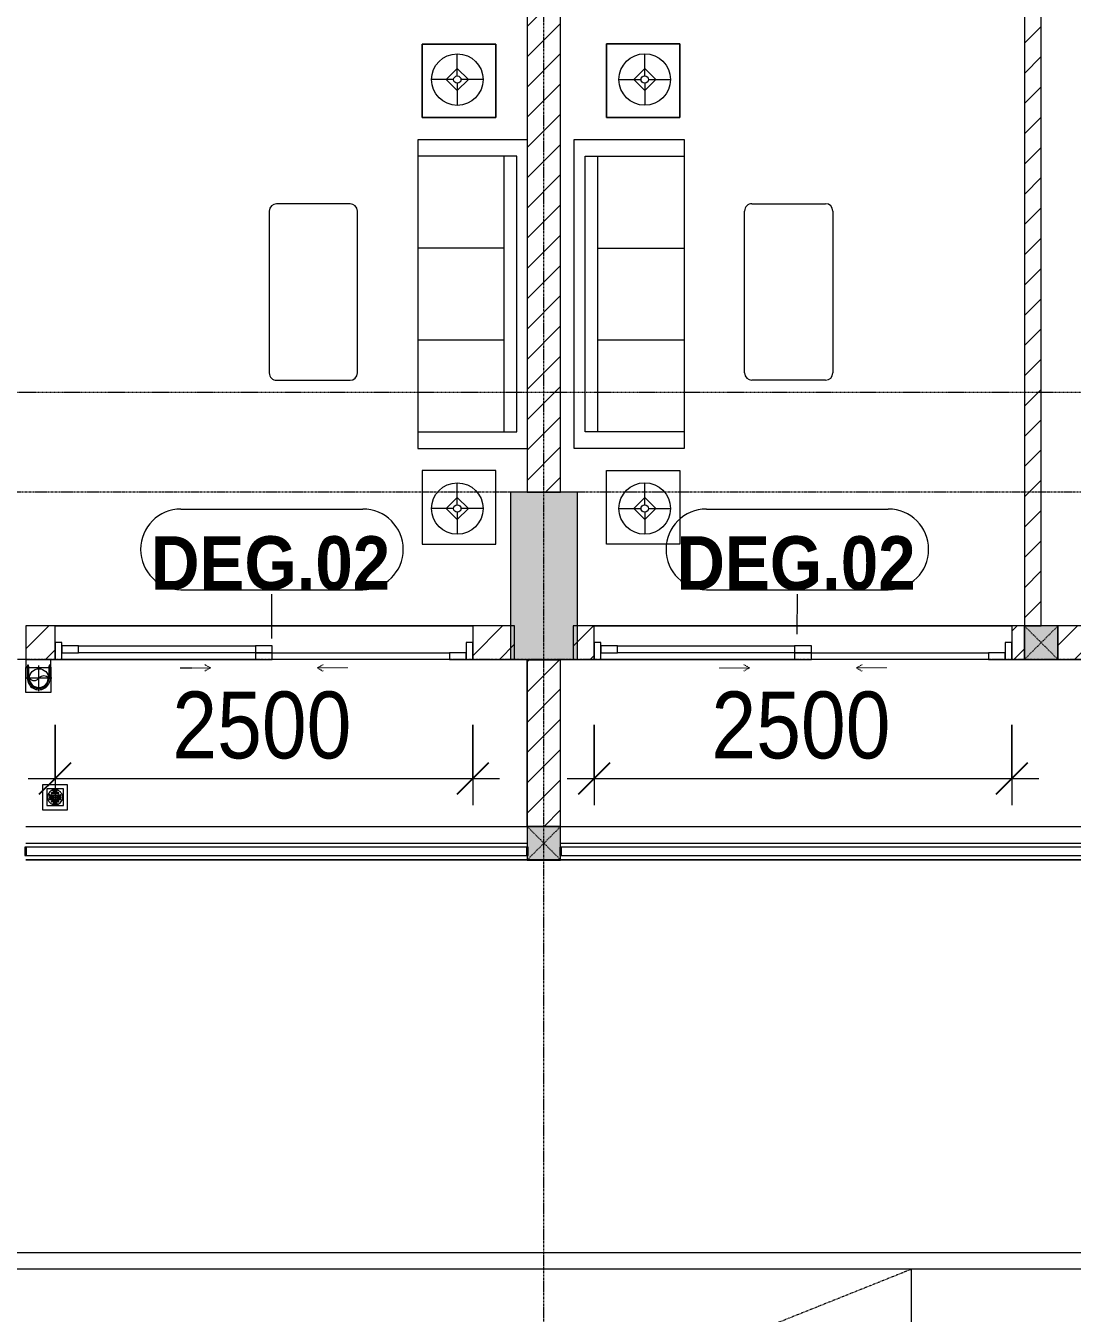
# Model space of a CAD drawing. Header units: millimetres. Extents: x 962 to 241049, y -15958 to 84407.
# Drawn here: x 129232 to 135492, y 20624 to 28328 of the extents above; entities that cross this region are included whole.
import ezdxf

# ---------------------------------------------------------------- set-up
doc = ezdxf.new("R2010")
doc.units = ezdxf.units.MM
for name, pattern in [('Dash', [6, 3, -3]), ('Dash Dot 3_16_', [7.9375, 4.7625, -1.5875, 0, -1.5875]), ('Grid Line', [22.225, 12.7, -3.175, 3.175, -3.175]), ('IMPORT-CENTER _3_', [10.16, 6.35, -1.27, 1.27, -1.27])]:
    doc.linetypes.add(name, pattern=pattern)
for name, color, linetype, lineweight in [('0-1', 7, 'Continuous', 5), ('A-ANNO-DIMS', 211, 'Continuous', 9), ('A-ANNO-DIMS-160', 211, 'Continuous', 9), ('A-DOOR', 31, 'Continuous', 9), ('A-DOOR-FRAM', 31, 'Continuous', 9), ('A-DOOR-HDLN', 31, 'Dash', 9), ('A-DOOR-IDEN', 31, 'Continuous', 9), ('A-FLOR-1', 250, 'Continuous', 9), ('A-FLOR-2', 9, 'Continuous', 9), ('A-FLOR-HRAL', 11, 'Continuous', 9), ('A-WALL', 113, 'Continuous', 9), ('A-WALL-1', 253, 'Continuous', 18), ('A-WALL-3', 113, 'Continuous', 18), ('A-WALL-PATT-1', 10, 'Continuous', 9), ('A-WALL-PATT-2', 111, 'Continuous', 9), ('C-PRKG', 70, 'Continuous', 9), ('C-PRKG-HDLN', 70, 'Dash', 9), ('G-ANNO-SYMB-1', 111, 'Dash Dot 3_16_', 18), ('G-IMPT', 8, 'Continuous', 9), ('G-IMPT-2', 8, 'IMPORT-CENTER _3_', 9), ('I-FURN', 30, 'Continuous', 9), ('I-FURN-1', 254, 'Continuous', 9), ('M-EQPM', 50, 'Continuous', 9), ('S-COLS', 52, 'Continuous', 9), ('S-COLS-1', 52, 'Continuous', 5), ('S-COLS-2', 7, 'Continuous', 18), ('S-COLS-6', 52, 'Continuous', 18), ('S-COLS-7', 52, 'Dash', 9), ('S-COLS-HDLN', 52, 'Dash', 9), ('S-GRID-1', 1, 'Grid Line', 9)]:
    doc.layers.add(name, color=color, linetype=linetype, lineweight=lineweight)
doc.styles.add('Arial_B_5', font='arialbd_0.ttf', dxfattribs={"width": 0.9, "height": 320})
doc.styles.add('UTM Avo', font='UTM Avo.ttf', dxfattribs={"width": 0.9, "height": 400})
doc.dimstyles.new('1_Dim_chi_tiet_2_5', dxfattribs={"dimscale": 304.8, "dimtxt": 399.720379, "dimasz": 0.629921, "dimexe": 0.524934, "dimexo": 0.0625, "dimgap": 0.052493, "dimtad": 1, "dimdec": 0, "dimrnd": 5, "dimzin": 0, "dimdsep": 46, "dimtxsty": 'UTM Avo', "dimblk1": 'OBLIQUE', "dimblk2": 'OBLIQUE', "dimsah": 1, "dimcen": 0.09, "dimdle": 0.524934, "dimazin": 0, "dimtfac": 1, "dimtdec": 4, "dimtix": 1, "dimtmove": 0, "dimatfit": 3, "dimfxl": 1.049869, "dimfxlon": 1, "dimtvp": 1, "dimtolj": 1, "dimtzin": 0, "dimarcsym": 2})
pattern_1 = [(45, (63179.03, 0), (-90.50967, 90.50967), [])]

# ---------------------------------------------------------------- blocks, each defined once
blk = doc.blocks.new('NCV_TKTC_KET CAU_rvt-1-TKCS_MB TẦNG 1')
at = {"layer": 'S-COLS-1'}
blk.add_hatch(color=256, dxfattribs=at).paths.add_polyline_path([(69352.6, 24536.9), (69352.6, 25536.9), (68952.6, 25536.9), (68952.6, 24536.9)])
at = {"layer": 'A-FLOR-1'}
for p, q in [((66052.6, 23336.9), (69052.6, 23336.9)), ((69252.6, 23336.9), (74427.6, 23336.9))]:
    blk.add_line(p, q, dxfattribs=at)
at = {"layer": 'S-COLS-2'}
for p, q in [((69352.6, 25536.9), (68952.6, 25536.9)), ((68952.6, 25536.9), (68952.6, 24536.9)), ((69352.6, 24536.9), (69352.6, 25536.9)), ((68952.6, 24536.9), (69352.6, 24536.9))]:
    blk.add_line(p, q, dxfattribs=at)
blk = doc.blocks.new('LOBBY_SOFA_1 - LOBBY_SOFA_1-V10-TKCS_MB TẦNG 1')
at = {"layer": 'I-FURN'}
for p, q in [((-2556, -4.9), (-2556, -660)), ((-2457, -66), (-2457, -660)), ((-807, -66), (-2457, -66)), ((-807, -660), (-807, -66)), ((-708, -660), (-708, -4.9)), ((-807, -143), (-2457, -143)), ((-1907, -143), (-1907, -660)), ((-1357, -143), (-1357, -660)), ((-3128.2, -193.5), (-2688.2, -193.5)), ((-3128.2, -633.5), (-3128.2, -193.5)), ((-2688.2, -193.5), (-2688.2, -633.5)), ((-575.9, -193.5), (-575.9, -633.5)), ((-135.9, -193.5), (-575.9, -193.5)), ((-135.9, -633.5), (-135.9, -193.5)), ((-2915.4, -269), (-2915.4, -401)), ((-348.6, -269), (-348.6, -401)), ((-2915.4, -357), (-2981.4, -423)), ((-2849.4, -423), (-2915.4, -357)), ((-414.6, -423), (-348.6, -357)), ((-348.6, -357), (-282.6, -423)), ((-2937.4, -423), (-3069.4, -423)), ((-2981.4, -423), (-2915.4, -489)), ((-2915.4, -489), (-2849.4, -423)), ((-2915.4, -445), (-2915.4, -577)), ((-2893.4, -423), (-2761.4, -423)), ((-370.6, -423), (-502.6, -423)), ((-348.6, -489), (-414.6, -423)), ((-282.6, -423), (-348.6, -489)), ((-348.6, -445), (-348.6, -577)), ((-326.6, -423), (-194.6, -423)), ((-2688.2, -633.5), (-3128.2, -633.5)), ((-2556, -660), (-708, -660)), ((-575.9, -633.5), (-135.9, -633.5)), ((-2172.3, -1064.5), (-2172.3, -1504.5)), ((-1160.3, -1020.5), (-2128.3, -1020.5)), ((-1116.3, -1504.5), (-1116.3, -1064.5)), ((-2128.3, -1548.5), (-1160.3, -1548.5))]:
    blk.add_line(p, q, dxfattribs=at)
for centre, radius in [((-2915.4, -423), 154), ((-348.6, -423), 154), ((-2915.4, -423), 22), ((-348.6, -423), 22)]:
    blk.add_circle(centre, radius, dxfattribs=at)
for centre, start, end in [((-2128.3, -1064.5), 90, 180), ((-1160.3, -1064.5), 0, 90), ((-2128.3, -1504.5), 180, 270), ((-1160.3, -1504.5), 270, 0)]:
    blk.add_arc(centre, 44, start, end, dxfattribs=at)
at = {"layer": 'I-FURN-1'}
for p, q in [((-2556, -4.9), (-2556, -660)), ((-708, -660), (-708, -4.9)), ((-2688.2, -193.5), (-3128.2, -193.5)), ((-3128.2, -193.5), (-3128.2, -633.5)), ((-2688.2, -633.5), (-2688.2, -193.5)), ((-135.9, -193.5), (-575.9, -193.5)), ((-575.9, -193.5), (-575.9, -633.5)), ((-135.9, -633.5), (-135.9, -193.5)), ((-3128.2, -633.5), (-2688.2, -633.5)), ((-2556, -660), (-708, -660)), ((-575.9, -633.5), (-135.9, -633.5)), ((-2172.3, -1064.5), (-2172.3, -1504.5)), ((-1160.3, -1020.5), (-2128.3, -1020.5)), ((-1116.3, -1504.5), (-1116.3, -1064.5)), ((-2128.3, -1548.5), (-1160.3, -1548.5))]:
    blk.add_line(p, q, dxfattribs=at)
for centre, start, end in [((-2128.3, -1064.5), 90, 180), ((-1160.3, -1064.5), 0, 90), ((-2128.3, -1504.5), 180, 270), ((-1160.3, -1504.5), 270, 0)]:
    blk.add_arc(centre, 44, start, end, dxfattribs=at)
blk = doc.blocks.new('LOBBY_SOFA_1 - LOBBY_SOFA_1-V22-TKCS_MB TẦNG 1')
at = {"layer": 'I-FURN'}
for p, q in [((-2128.3, 1548.5), (-1160.3, 1548.5)), ((-2172.3, 1064.5), (-2172.3, 1504.5)), ((-1116.3, 1504.5), (-1116.3, 1064.5)), ((-1160.3, 1020.5), (-2128.3, 1020.5)), ((-2688.2, 633.5), (-3128.2, 633.5)), ((-3128.2, 633.5), (-3128.2, 193.5)), ((-2688.2, 193.5), (-2688.2, 633.5)), ((-2556, 660), (-708, 660)), ((-2556, 0), (-2556, 660)), ((-2457, 66), (-2457, 660)), ((-1907, 143), (-1907, 660)), ((-1357, 143), (-1357, 660)), ((-807, 660), (-807, 66)), ((-708, 660), (-708, 0)), ((-575.9, 633.5), (-135.9, 633.5)), ((-575.9, 193.5), (-575.9, 633.5)), ((-135.9, 633.5), (-135.9, 193.5)), ((-2915.4, 445), (-2915.4, 577)), ((-348.6, 445), (-348.6, 577)), ((-2981.4, 423), (-2915.4, 489)), ((-2915.4, 489), (-2849.4, 423)), ((-348.6, 489), (-414.6, 423)), ((-282.6, 423), (-348.6, 489)), ((-2937.4, 423), (-3069.4, 423)), ((-2915.4, 357), (-2981.4, 423)), ((-2849.4, 423), (-2915.4, 357)), ((-2915.4, 269), (-2915.4, 401)), ((-2893.4, 423), (-2761.4, 423)), ((-370.6, 423), (-502.6, 423)), ((-414.6, 423), (-348.6, 357)), ((-348.6, 357), (-282.6, 423)), ((-348.6, 269), (-348.6, 401)), ((-326.6, 423), (-194.6, 423)), ((-3128.2, 193.5), (-2688.2, 193.5)), ((-135.9, 193.5), (-575.9, 193.5)), ((-807, 143), (-2457, 143)), ((-708, 0), (-2556, 0)), ((-807, 66), (-2457, 66))]:
    blk.add_line(p, q, dxfattribs=at)
for centre, radius in [((-2915.4, 423), 154), ((-348.6, 423), 154), ((-2915.4, 423), 22), ((-348.6, 423), 22)]:
    blk.add_circle(centre, radius, dxfattribs=at)
for centre, start, end in [((-2128.3, 1504.5), 90, 180), ((-1160.3, 1504.5), 0, 90), ((-2128.3, 1064.5), 180, 270), ((-1160.3, 1064.5), 270, 0)]:
    blk.add_arc(centre, 44, start, end, dxfattribs=at)
at = {"layer": 'I-FURN-1'}
for p, q in [((-2128.3, 1548.5), (-1160.3, 1548.5)), ((-2172.3, 1064.5), (-2172.3, 1504.5)), ((-1116.3, 1504.5), (-1116.3, 1064.5)), ((-1160.3, 1020.5), (-2128.3, 1020.5)), ((-3128.2, 633.5), (-2688.2, 633.5)), ((-3128.2, 193.5), (-3128.2, 633.5)), ((-2688.2, 633.5), (-2688.2, 193.5)), ((-2556, 660), (-708, 660)), ((-2556, 0), (-2556, 660)), ((-708, 660), (-708, 0)), ((-575.9, 633.5), (-135.9, 633.5)), ((-575.9, 193.5), (-575.9, 633.5)), ((-135.9, 633.5), (-135.9, 193.5)), ((-2688.2, 193.5), (-3128.2, 193.5)), ((-135.9, 193.5), (-575.9, 193.5)), ((-708, 0), (-2556, 0))]:
    blk.add_line(p, q, dxfattribs=at)
for centre, start, end in [((-2128.3, 1504.5), 90, 180), ((-1160.3, 1504.5), 0, 90), ((-2128.3, 1064.5), 180, 270), ((-1160.3, 1064.5), 270, 0)]:
    blk.add_arc(centre, 44, start, end, dxfattribs=at)
blk = doc.blocks.new('NCV_TKTC_TANG 1_rvt-1-TKCS_MB TẦNG 1')
at = {"layer": 'A-WALL-PATT-1'}
h = blk.add_hatch(dxfattribs=at)
h.set_pattern_fill('FP_1', color=256, style=0, pattern_type=2)
h.set_pattern_definition([(45, (0, 0), (-90.50967, 90.50967), [])])
h.paths.add_polyline_path([(72127.6, 24737.4), (72127.6, 28836.9), (72027.6, 28836.9), (72027.6, 24737.4)])
h.paths.add_polyline_path([(72027.6, 29036.9), (72127.6, 29036.9), (72127.6, 29536.9), (72027.6, 29536.9)])
at = {"layer": 'A-FLOR-2'}
for p, q in [((66227.6, 24736.9), (68727.6, 24736.9)), ((68727.6, 24736.9), (66227.6, 24736.9)), ((69452.6, 24736.9), (71952.6, 24736.9)), ((71952.6, 24736.9), (69452.6, 24736.9)), ((66267.6, 24536.9), (67427.6, 24536.9)), ((69052.6, 23536.9), (69052.6, 24536.9)), ((69252.6, 24536.9), (69252.6, 24532.4)), ((69492.6, 24536.9), (70652.6, 24536.9)), ((66052.6, 23536.9), (69052.6, 23536.9)), ((69252.6, 23536.9), (74427.1, 23536.9))]:
    blk.add_line(p, q, dxfattribs=at)
at = {"layer": 'A-WALL-1'}
for p, q in [((72027.6, 28836.9), (72027.6, 24737.4)), ((72127.6, 24737.4), (72127.6, 28836.9)), ((72027.6, 24737.4), (72127.6, 24737.4))]:
    blk.add_line(p, q, dxfattribs=at)
at = {"layer": 'I-FURN-1'}
for name, p, rotation in [('LOBBY_SOFA_1 - LOBBY_SOFA_1-V10-TKCS_MB TẦNG 1', (69057.5, 25090.4), 270.0000000000005), ('LOBBY_SOFA_1 - LOBBY_SOFA_1-V22-TKCS_MB TẦNG 1', (69332.6, 25090.9), 269.9999999999995)]:
    blk.add_blockref(name, p, dxfattribs=dict(at, rotation=rotation))
blk = doc.blocks.new('DEG_02-DEG_03 - DEG_02-2500x2400mm-CỬA ĐI 02 CÁNH TRƯỢT-625766-TKCS_MB TẦNG 1')
at = {"layer": 'A-DOOR'}
for p, q in [((-1110, 100), (-1210, 100)), ((-1210, 100), (-1210, 60)), ((-1110, 60), (-1110, 100)), ((-1110, 100), (-50, 100)), ((50, 100), (-50, 100)), ((-50, 100), (-50, 60)), ((50, 60), (50, 100)), ((-1210, 60), (-1110, 60)), ((-50, 60), (-1110, 60)), ((50, 60), (-50, 60)), ((-50, 60), (-50, 20)), ((-50, 60), (50, 60)), ((-50, 20), (50, 20)), ((50, 20), (50, 60)), ((50, 60), (1110, 60)), ((1110, 20), (50, 20)), ((1210, 60), (1110, 60)), ((1110, 60), (1110, 20)), ((1110, 20), (1210, 20)), ((1210, 20), (1210, 60))]:
    blk.add_line(p, q, dxfattribs=at)
at = {"layer": 'A-DOOR-FRAM'}
for p, q in [((-1210, 100), (-1250, 100)), ((-1250, 100), (-1250, 0)), ((-1210, 0), (-1210, 100)), ((1250, 100), (1210, 100)), ((1210, 100), (1210, 0)), ((1250, 0), (1250, 100)), ((-1250, 0), (-1210, 0)), ((1210, 0), (1250, 0))]:
    blk.add_line(p, q, dxfattribs=at)
at = {"layer": 'A-DOOR-HDLN'}
for p, q in [((-320.4, 151.1), (-355, 171.1)), ((320.4, 151.1), (355, 171.1)), ((-500.4, 151.1), (-320.4, 151.1)), ((-320.4, 151.1), (-355, 131.1)), ((320.4, 151.1), (355, 131.1)), ((500.4, 151.1), (320.4, 151.1))]:
    blk.add_line(p, q, dxfattribs=at)
blk = doc.blocks.new('BAI XE PCCC - BAI XE PCCC-V119-TKCS_MB TẦNG 1')
at = {"layer": 'C-PRKG'}
for p, q in [((15000, 6000), (0, 6000)), ((15000, 0), (15000, 6000))]:
    blk.add_line(p, q, dxfattribs=at)
at = {"layer": 'C-PRKG-HDLN'}
blk.add_line((15000, 6000), (0, 0), dxfattribs=at)
blk = doc.blocks.new('Railing - 50 x 10mm-1251311-TKCS_MB TẦNG 1')
at = {"layer": 'A-FLOR-HRAL'}
for p, q in [((25, 5), (-25, 5)), ((-25, 5), (-25, -5)), ((25, -5), (25, 5)), ((-25, -5), (25, -5))]:
    blk.add_line(p, q, dxfattribs=at)
blk = doc.blocks.new('Railing - Railing-1602710-TKCS_MB TẦNG 1')
at = {"layer": 'A-FLOR-HRAL'}
for p, q in [((69047.6, 23412.4), (66057.6, 23412.4)), ((66057.6, 23362.4), (69047.6, 23362.4))]:
    blk.add_line(p, q, dxfattribs=at)
at = {"rotation": 90}
for p in [(66052.6, 23387.4), (69052.6, 23387.4)]:
    blk.add_blockref('Railing - 50 x 10mm-1251311-TKCS_MB TẦNG 1', p, dxfattribs=at)
blk = doc.blocks.new('Railing - Railing-1602730-TKCS_MB TẦNG 1')
at = {"layer": 'A-FLOR-HRAL'}
for p, q in [((74427.5, 23412.4), (69257.5, 23412.4)), ((69257.5, 23362.4), (74427.5, 23362.4))]:
    blk.add_line(p, q, dxfattribs=at)
at = {"rotation": 90}
for p in [(69252.5, 23387.4), (74432.5, 23387.4)]:
    blk.add_blockref('Railing - 50 x 10mm-1251311-TKCS_MB TẦNG 1', p, dxfattribs=at)
blk = doc.blocks.new('TKTC_XREF_251221_MB TANG 1 - TKTC_XREF_260130_MB TANG 1_dwg_CUM U_DN100-4202112-TKCS_MB TẦNG 1')
at = {"layer": 'G-IMPT'}
blk.add_hatch(color=256, dxfattribs=at).paths.add_polyline_path([(0, 61), (0, 57), (14.8, 55.1), (28.5, 49.4), (40.3, 40.3), (49.4, 28.5), (55.1, 14.8), (57, 0), (55.1, -14.8), (49.4, -28.5), (40.3, -40.3), (28.5, -49.4), (14.8, -55.1), (0, -57), (0, -61), (15.8, -58.9), (30.5, -52.8), (43.1, -43.1), (52.8, -30.5), (59.7, -9.6), (61, 0), (58.9, 15.8), (52.8, 30.5), (43.1, 43.1), (30.5, 52.8), (15.8, 58.9)])
for p, q in [((-79.1, 66.6), (-79.1, 63.4)), ((-76.6, 66.6), (-76.6, 63.4)), ((-74.6, 66.6), (-74.6, 63.4)), ((-72.7, 69.3), (-72.7, 60.7)), ((-66.9, 67.9), (-71.7, 67.9)), ((-66.9, 62.1), (-71.7, 62.1)), ((-65, 69), (0, 69)), ((-79.1, -63.4), (-79.1, -66.6)), ((-76.6, -63.4), (-76.6, -66.6)), ((-74.6, -63.4), (-74.6, -66.6)), ((-72.7, -60.7), (-72.7, -69.3)), ((-66.9, -62.1), (-71.7, -62.1)), ((-66.9, -67.9), (-71.7, -67.9)), ((-65, -69), (0, -69))]:
    blk.add_line(p, q, dxfattribs=at)
at = {"layer": 'G-IMPT', "flags": 128}
for points in [[(-72.7, 67.6), (-78.1, 67.6), (-78.1, 62.4), (-72.7, 62.4)], [(-71.7, 59.2), (-66.9, 59.2), (-66.9, 70.8), (-71.7, 70.8)], [(-66.9, 70.8), (-66.9, 72.7), (-65, 72.7), (-65, 57.3), (-66.9, 57.3), (-66.9, 59.2)], [(-65, 61), (0, 61), (0, 57)], [(-72.7, -62.4), (-78.1, -62.4), (-78.1, -67.6), (-72.7, -67.6)], [(-71.7, -70.8), (-66.9, -70.8), (-66.9, -59.2), (-71.7, -59.2)], [(-66.9, -59.2), (-66.9, -57.3), (-65, -57.3), (-65, -72.7), (-66.9, -72.7), (-66.9, -70.8)], [(-65, -61), (0, -61), (0, -57)]]:
    blk.add_lwpolyline(points, dxfattribs=at)
at = {"layer": 'G-IMPT'}
for centre, radius, start, end in [((-78.1, 66.6), 0.96, 90, 180), ((-78.1, 63.4), 0.96, 180, 270), ((-71.1, 69.3), 1.56, 112.61986, 247.38014), ((-67.9, 65), 4.8, 143.1301, 216.8699), ((-71.1, 60.7), 1.56, 112.61986, 247.38014), ((0, 0), 69, 270, 90), ((0, 0), 61, 270, 90), ((0, 0), 57, 270, 90), ((-78.1, -63.4), 0.96, 90, 180), ((-78.1, -66.6), 0.96, 180, 270), ((-71.1, -60.7), 1.56, 112.61986, 247.38014), ((-67.9, -65), 4.8, 143.1301, 216.8699), ((-71.1, -69.3), 1.56, 112.61986, 247.38014)]:
    blk.add_arc(centre, radius, start, end, dxfattribs=at)
blk = doc.blocks.new('TKTC_XREF_251221_MB TANG 1 - TKTC_XREF_260130_MB TANG 1_dwg_$cc-4202125-TKCS_MB TẦNG 1')
at = {"layer": 'G-IMPT'}
blk.add_circle((0, 0), 0.5, dxfattribs=at)
for centre, radius, start, end in [((0, 0), 0.5, 90, 270), ((0.188, 0.25), 0.313, 126.8699, 233.1301), ((-0.188, -0.25), 0.313, 306.8699, 53.1301)]:
    blk.add_arc(centre, radius, start, end, dxfattribs=at)
at = {"layer": 'G-IMPT-2'}
for p, q in [((-0.673, 0), (0.673, 0)), ((0, -0.673), (0, 0.673))]:
    blk.add_line(p, q, dxfattribs=at)
blk = doc.blocks.new('TKTC_XREF_251221_MB TANG 1 - TKTC_XREF_260130_MB TANG 1_dwg_THU NUOC - THU NUOC-444531-TKCS_MB TẦNG 1-4202120-TKCS_MB TẦNG 1')
at = {"layer": 'M-EQPM'}
for p, q in [((-23.3, 10.8), (40.9, 10.8)), ((40.9, 4.8), (-23.3, 4.8)), ((-11, 23.3), (28.5, 23.3)), ((28.5, 17.3), (-11, 17.3)), ((-1.1, 35.6), (18.5, 35.6)), ((18.5, 29.6), (-1.1, 29.6)), ((-23.3, -13.6), (40.9, -13.6)), ((40.9, -19.6), (-23.3, -19.6)), ((-11, -26.1), (28.5, -26.1)), ((28.5, -32.1), (-11, -32.1)), ((-1.1, -38.5), (18.5, -38.5)), ((18.5, -44.5), (-1.1, -44.5))]:
    blk.add_line(p, q, dxfattribs=at)
at = {"layer": 'M-EQPM', "flags": 128}
for points in [[(83.7, -79.4), (83.7, 70.6), (-66.3, 70.6), (-66.3, -79.4)], [(58.7, -54.4), (58.7, 45.6), (-41.3, 45.6), (-41.3, -54.4)]]:
    blk.add_lwpolyline(points, close=True, dxfattribs=at)
for points in [[(-23.3, -1.2), (0.7, -1.2), (0.7, -7.2), (-23.3, -7.2)], [(40.9, -7.2), (16.7, -7.2), (16.7, -1.2), (40.9, -1.2)]]:
    blk.add_lwpolyline(points, dxfattribs=at)
at = {"layer": 'M-EQPM'}
for centre, radius, start, end in [((8.7, -4.4), 45, 360, 180), ((8.7, -4.4), 45, 360, 180), ((-23.3, 7.8), 3, 90, 270), ((-11, 20.3), 3, 90, 270), ((-1.1, 32.6), 3, 90, 270), ((18.5, 32.6), 3, 270, 90), ((28.5, 20.3), 3, 270, 90), ((40.9, 7.8), 3, 270, 90), ((8.7, -4.4), 45, 180, 360), ((8.7, -4.4), 45, 180, 360), ((-23.3, -4.2), 3, 90, 270), ((-23.3, -16.6), 3, 90, 270), ((-11, -29.1), 3, 90, 270), ((-1.1, -41.5), 3, 90, 270), ((18.5, -41.5), 3, 270, 90), ((28.5, -29.1), 3, 270, 90), ((40.9, -4.2), 3, 270, 90), ((40.9, -16.6), 3, 270, 90)]:
    blk.add_arc(centre, radius, start, end, dxfattribs=at)
blk = doc.blocks.new('TKTC_XREF_251221_MB TANG 1 - TKTC_XREF_260130_MB TANG 1_dwg-4202109-TKCS_MB TẦNG 1')
at = {"layer": 'G-IMPT', "flags": 128}
blk.add_lwpolyline([(-137099.1, -376809.7), (-137098.8, -376857.7), (-136948.3, -376857.7), (-136948.6, -376809.7)], dxfattribs=at)
blk.add_lwpolyline([(-136948.6, -376857.8), (-136948.6, -377007.5), (-137098.9, -377007.5), (-137098.9, -376857.8)], close=True, dxfattribs=at)
for name, p, xscale, yscale, zscale, rotation in [('TKTC_XREF_251221_MB TANG 1 - TKTC_XREF_260130_MB TANG 1_dwg_$cc-4202125-TKCS_MB TẦNG 1', (-137020.1, -376922.7), 113.7150000000073, 113.7150000000073, 113.7150000000073, 89.99900866374671), ('TKTC_XREF_251221_MB TANG 1 - TKTC_XREF_260130_MB TANG 1_dwg_CUM U_DN100-4202112-TKCS_MB TẦNG 1', (-137021, -376922.7), 0.9975000000000007, 0.9975000000000007, 0.9975000000000007, 270.0009913382947)]:
    blk.add_blockref(name, p, dxfattribs=dict(xscale=xscale, yscale=yscale, zscale=zscale, rotation=rotation))
blk.add_blockref('TKTC_XREF_251221_MB TANG 1 - TKTC_XREF_260130_MB TANG 1_dwg_THU NUOC - THU NUOC-444531-TKCS_MB TẦNG 1-4202120-TKCS_MB TẦNG 1', (-136932.3, -377630.4))
blk = doc.blocks.new('TKTC_XREF_251221_MB TANG 1 - TKTC_XREF_251221_MB TANG 1-2038492-TKCS_MB TẦNG 1')
blk.add_blockref('TKTC_XREF_251221_MB TANG 1 - TKTC_XREF_260130_MB TANG 1_dwg-4202109-TKCS_MB TẦNG 1', (169499.1, 384109.7))
blk = doc.blocks.new('G1_SOF - BO TRU - 200x200-3050151-TKCS_MB TẦNG 1')
at = {"layer": 'S-COLS-HDLN'}
for p, q in [((-100, 100), (100, -100)), ((100, 100), (-100, -100))]:
    blk.add_line(p, q, dxfattribs=at)
blk = doc.blocks.new('DIMBLOCK60-TKCS_MB TẦNG 1')
at = {"layer": 'A-ANNO-DIMS-160'}
for p, q in [((132631.6, 24144.7), (132631.6, 23664.7)), ((132631.6, 23824.7), (132631.6, 24144.7)), ((135131.6, 24144.7), (135131.6, 23664.7)), ((135131.6, 23824.7), (135131.6, 24144.7)), ((132471.6, 23824.7), (135291.6, 23824.7))]:
    blk.add_line(p, q, dxfattribs=at)
at = {"layer": 'A-ANNO-DIMS-160', "lineweight": 25}
for p, q in [((132631.6, 23824.7), (132727.6, 23920.7)), ((135131.6, 23824.7), (135227.6, 23920.7)), ((132631.6, 23824.7), (132535.6, 23728.7)), ((135131.6, 23824.7), (135035.6, 23728.7))]:
    blk.add_line(p, q, dxfattribs=at)
at = {"layer": 'A-ANNO-DIMS-160', "color": 0, "insert": (133333.8, 24344.4), "char_height": 400, "width": 1314.636, "attachment_point": 1, "line_spacing_factor": 1.110334, "style": 'UTM Avo'}
blk.add_mtext('2500', dxfattribs=at)
blk = doc.blocks.new('_Oblique')
at = {"color": 0, "linetype": 'ByBlock', "lineweight": -2}
blk.add_line((-0.5, -0.5), (0.5, 0.5), dxfattribs=at)
blk = doc.blocks.new('DIMBLOCK61-TKCS_MB TẦNG 1')
at = {"layer": 'A-ANNO-DIMS-160'}
for p, q in [((129406.6, 24144.7), (129406.6, 23664.7)), ((129406.6, 23824.7), (129406.6, 24144.7)), ((131906.6, 24144.7), (131906.6, 23664.7)), ((131906.6, 23824.7), (131906.6, 24144.7)), ((129246.6, 23824.7), (132066.6, 23824.7))]:
    blk.add_line(p, q, dxfattribs=at)
at = {"layer": 'A-ANNO-DIMS-160', "lineweight": 25}
for p, q in [((129406.6, 23824.7), (129502.6, 23920.7)), ((131906.6, 23824.7), (132002.6, 23920.7)), ((129406.6, 23824.7), (129310.6, 23728.7)), ((131906.6, 23824.7), (131810.6, 23728.7))]:
    blk.add_line(p, q, dxfattribs=at)
at = {"layer": 'A-ANNO-DIMS-160', "color": 0, "insert": (130108.8, 24344.4), "char_height": 400, "width": 1314.636, "attachment_point": 1, "line_spacing_factor": 1.110334, "style": 'UTM Avo'}
blk.add_mtext('2500', dxfattribs=at)
blk = doc.blocks.new('STN_Door Tag - STN_Door Tag-1788670-TKCS_MB TẦNG 1')
at = {"layer": 'A-DOOR-IDEN'}
for p, q in [((-3.37, 1.495), (3.431, 1.495)), ((-3.37, -1.524), (3.431, -1.524))]:
    blk.add_line(p, q, dxfattribs=at)
for centre, start, end in [((-3.37, -0.015), 90, 270), ((3.431, -0.015), 270, 90)]:
    blk.add_arc(centre, 1.509, start, end, dxfattribs=at)

msp = doc.modelspace()

# ---------------------------------------------------------------- hatches: boundary and pattern name
at = {"layer": 'A-WALL-PATT-2'}
h = msp.add_hatch(dxfattribs=at)
h.set_pattern_fill('FP_1', color=256, style=0, pattern_type=2)
h.set_pattern_definition(pattern_1)
h.paths.add_polyline_path([(132431.6, 25536.9), (132431.6, 28836.9), (132231.6, 28836.9), (132231.6, 25536.9)])
h.paths.add_polyline_path([(132431.6, 29036.9), (132431.6, 32237), (132231.6, 32237), (132231.6, 29036.9)])
h = msp.add_hatch(dxfattribs=at)
h.set_pattern_fill('FP_1', color=256, style=0, pattern_type=2)
h.set_pattern_definition(pattern_1)
h.paths.add_polyline_path([(132156.6, 24536.9), (132156.6, 24736.9), (131906.6, 24736.9), (131906.6, 24536.9)])
h.paths.add_polyline_path([(129406.6, 24536.9), (129406.6, 24736.9), (129231.6, 24736.9), (129231.6, 24536.9)])
h = msp.add_hatch(dxfattribs=at)
h.set_pattern_fill('FP_1', color=256, style=0, pattern_type=2)
h.set_pattern_definition(pattern_1)
h.paths.add_polyline_path([(135131.6, 24536.9), (135206.6, 24536.9), (135206.6, 24736.9), (135131.6, 24736.9)])
h.paths.add_polyline_path([(135806.6, 24536.9), (135806.6, 24736.9), (135406.6, 24736.9), (135406.6, 24536.9)])
h.paths.add_polyline_path([(137606.6, 24536.9), (137606.6, 24736.9), (137206.6, 24736.9), (137206.6, 24536.9), (137429.8, 24536.9)])
h.paths.add_polyline_path([(132631.6, 24536.9), (132631.6, 24736.9), (132506.6, 24736.9), (132506.6, 24536.9)])
h = msp.add_hatch(dxfattribs=at)
h.set_pattern_fill('FP_1', color=256, style=0, pattern_type=2)
h.set_pattern_definition(pattern_1)
h.paths.add_polyline_path([(132431.7, 23536.9), (132431.7, 24532.4), (132231.7, 24532.4), (132231.7, 23536.9)])
at = {"layer": 'S-COLS-1'}
for points in [[(135406.6, 24536.9), (135406.6, 24736.9), (135206.6, 24736.9), (135206.6, 24536.9)], [(132431.7, 23336.9), (132431.7, 23362.4), (132426.5, 23362.4), (132426.5, 23412.4), (132431.7, 23412.4), (132431.7, 23536.9), (132231.7, 23536.9), (132231.7, 23412.4), (132236.6, 23412.4), (132236.6, 23362.4), (132231.7, 23362.4), (132231.7, 23336.9), (132426.5, 23336.9)]]:
    msp.add_hatch(color=256, dxfattribs=at).paths.add_polyline_path(points)

# ---------------------------------------------------------------- linework, layer by layer
at = {"layer": 'A-DOOR-IDEN'}
for p, q in [((130704, 24661.3), (130704.3, 24926.7)), ((133847.5, 24688.1), (133847.8, 24926.7))]:
    msp.add_line(p, q, dxfattribs=at)
at = {"layer": 'A-WALL'}
for p, q in [((129231.6, 24736.9), (129231.6, 24536.9)), ((129406.6, 24736.9), (131906.6, 24736.9)), ((132631.6, 24736.9), (135131.6, 24736.9)), ((135206.6, 24536.9), (135206.6, 24736.9)), ((135406.6, 24736.9), (135406.6, 24536.9)), ((130606.6, 24536.9), (129446.6, 24536.9)), ((133831.6, 24536.9), (132671.6, 24536.9)), ((132231.7, 23536.9), (132431.7, 23536.9)), ((129231.6, 23437.4), (132231.7, 23437.4)), ((132431.7, 23437.4), (137606.6, 23437.4)), ((132231.7, 23337.4), (129231.6, 23337.4)), ((132431.7, 23336.9), (132231.7, 23336.9)), ((137606.6, 23337.4), (132431.7, 23337.4)), ((107981.6, 20988.2), (136306.6, 20988.2)), ((144631.7, 20888.2), (107981.6, 20888.2))]:
    msp.add_line(p, q, dxfattribs=at)
at = {"layer": 'A-WALL-3'}
for p, q in [((132231.6, 28836.9), (132231.6, 25536.9)), ((132431.6, 25536.9), (132431.6, 28836.9)), ((132231.6, 25536.9), (132431.6, 25536.9)), ((129406.6, 24736.9), (129231.6, 24736.9)), ((129406.6, 24536.9), (129406.6, 24736.9)), ((132156.6, 24736.9), (131906.6, 24736.9)), ((131906.6, 24736.9), (131906.6, 24536.9)), ((132156.6, 24536.9), (132156.6, 24736.9)), ((132631.6, 24736.9), (132506.6, 24736.9)), ((132506.6, 24736.9), (132506.6, 24536.9)), ((132631.6, 24536.9), (132631.6, 24736.9)), ((135206.6, 24736.9), (135131.6, 24736.9)), ((135131.6, 24736.9), (135131.6, 24536.9)), ((135806.6, 24736.9), (135406.6, 24736.9)), ((129231.6, 24536.9), (129406.6, 24536.9)), ((131906.6, 24536.9), (132156.6, 24536.9)), ((132231.7, 24532.4), (132231.7, 23536.9)), ((132431.7, 24532.4), (132231.7, 24532.4)), ((132431.7, 23536.9), (132431.7, 24532.4)), ((132506.6, 24536.9), (132631.6, 24536.9)), ((135131.6, 24536.9), (135206.6, 24536.9)), ((135406.6, 24536.9), (135806.6, 24536.9)), ((132231.7, 23336.9), (132231.7, 23335.3)), ((132231.7, 23335.3), (132431.7, 23335.3)), ((132431.7, 23335.3), (132431.7, 23336.9))]:
    msp.add_line(p, q, dxfattribs=at)
at = {"layer": 'G-ANNO-SYMB-1'}
msp.add_line((90628.5, 26135.3), (198105.9, 26135.3), dxfattribs=at)
at = {"layer": 'S-COLS'}
for p, q in [((135206.6, 24736.9), (135206.6, 24536.9)), ((135406.6, 24536.9), (135406.6, 24736.9)), ((132431.7, 23536.9), (132231.7, 23536.9)), ((132231.7, 23336.9), (132431.7, 23336.9))]:
    msp.add_line(p, q, dxfattribs=at)
at = {"layer": 'S-COLS-6'}
for p, q in [((135406.6, 24736.9), (135206.6, 24736.9)), ((135206.6, 24536.9), (135406.6, 24536.9)), ((132231.7, 23536.9), (132231.7, 23412.4)), ((132431.7, 23412.4), (132431.7, 23536.9)), ((132231.7, 23362.4), (132231.7, 23336.9)), ((132431.7, 23336.9), (132431.7, 23362.4))]:
    msp.add_line(p, q, dxfattribs=at)
at = {"layer": 'S-GRID-1'}
for p, q in [((132331.6, 15532), (132331.6, 78459.2)), ((190336.8, 25536.9), (98297.8, 25536.9)), ((192368.8, 24536.9), (96265.8, 24536.9))]:
    msp.add_line(p, q, dxfattribs=at)

# ---------------------------------------------------------------- block references
at = {"layer": '0-1'}
for name in ['NCV_TKTC_KET CAU_rvt-1-TKCS_MB TẦNG 1', 'NCV_TKTC_TANG 1_rvt-1-TKCS_MB TẦNG 1']:
    msp.add_blockref(name, (63179, 0), dxfattribs=at)
at = {"layer": 'A-DOOR', "rotation": 180}
for p in [(130656.6, 24636.9), (133881.6, 24636.9)]:
    msp.add_blockref('DEG_02-DEG_03 - DEG_02-2500x2400mm-CỬA ĐI 02 CÁNH TRƯỢT-625766-TKCS_MB TẦNG 1', p, dxfattribs=at)
at = {"layer": 'A-DOOR-IDEN', "xscale": 159.9999999999999, "yscale": 159.9999999999999, "zscale": 159.9999999999999}
for p in [(130699.4, 25197), (133842.9, 25197)]:
    msp.add_blockref('STN_Door Tag - STN_Door Tag-1788670-TKCS_MB TẦNG 1', p, dxfattribs=at)
at = {"layer": 'A-FLOR-HRAL'}
for name in ['Railing - Railing-1602710-TKCS_MB TẦNG 1', 'Railing - Railing-1602730-TKCS_MB TẦNG 1']:
    msp.add_blockref(name, (63179, 0), dxfattribs=at)
at = {"layer": 'C-PRKG'}
msp.add_blockref('BAI XE PCCC - BAI XE PCCC-V119-TKCS_MB TẦNG 1', (119531.6, 14888.2), dxfattribs=at)
at = {"layer": 'M-EQPM'}
msp.add_blockref('TKTC_XREF_251221_MB TANG 1 - TKTC_XREF_251221_MB TANG 1-2038492-TKCS_MB TẦNG 1', (96831.6, 17236.9), dxfattribs=at)
at = {"layer": 'S-COLS-7'}
for p in [(135306.6, 24636.9), (132331.7, 23436.9)]:
    msp.add_blockref('G1_SOF - BO TRU - 200x200-3050151-TKCS_MB TẦNG 1', p, dxfattribs=at)

# ---------------------------------------------------------------- texts
at = {"layer": 'A-DOOR-IDEN', "char_height": 320, "width": 1467.36, "attachment_point": 5, "line_spacing_factor": 0.936439, "style": 'Arial_B_5'}
for insert in [(130696.2, 25111.6), (133839.7, 25111.6)]:
    msp.add_mtext('\\pt7.2,14.4,21.6,28.8,36,43.2,50.4,57.6,64.8,72,79.2,86.4,93.6,100.8,108,115.2,122.4,129.6,136.8,144,151.2,158.4,165.6,172.8,180,187.2,194.4,201.6,208.8,216,223.2,230.4;DEG.02', dxfattribs=dict(at, insert=insert))

# ---------------------------------------------------------------- dimensions: what is measured, and where the dimension line sits
at = {"layer": 'A-ANNO-DIMS'}
for base, p1, p2, picture, middle in [((131906.6, 23824.7), (129406.6, 24144.7), (131906.6, 24144.7), 'DIMBLOCK61-TKCS_MB TẦNG 1', (130656.6, 24047.7)), ((135131.6, 23824.7), (132631.6, 24144.7), (135131.6, 24144.7), 'DIMBLOCK60-TKCS_MB TẦNG 1', (133881.6, 24047.7))]:
    dim = msp.add_linear_dim(base=base, p1=p1, p2=p2, dimstyle='1_Dim_chi_tiet_2_5', override={"dimpost": '<>', "dimfxl": 2500}, dxfattribs=at)
    dim.commit()
    dim.dimension.update_dxf_attribs({"geometry": picture, "text_midpoint": middle})

doc.saveas('drawing.dxf')
